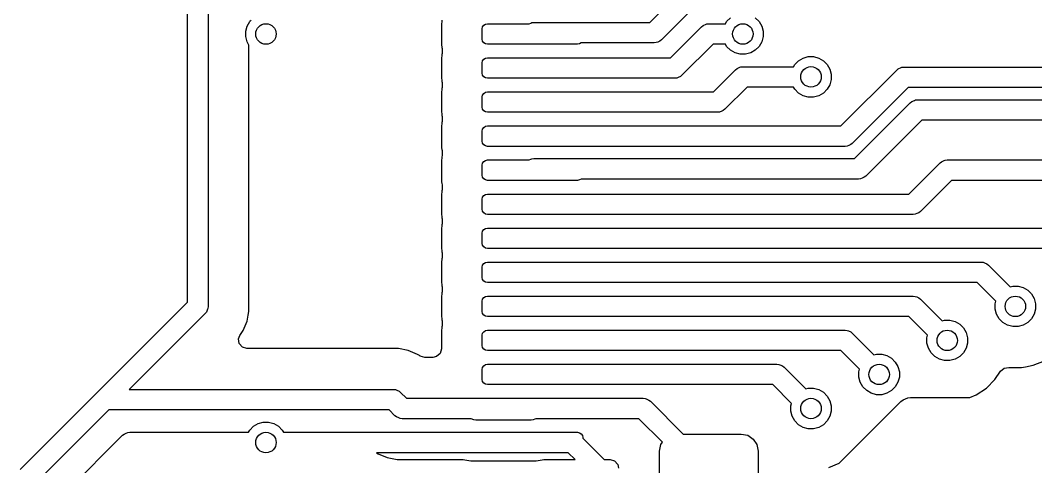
# Model space of a CAD drawing. Header units: inches. Extents: x 1.32 to 5.22, y -7.01 to -1.14.
# Drawn here: x 3.834 to 4.421, y -3.183 to -2.925 of the extents above; entities that cross this region are included whole.
import ezdxf

# ---------------------------------------------------------------- set-up
doc = ezdxf.new("R2010")
doc.units = ezdxf.units.IN
doc.header["$MEASUREMENT"] = 0
doc.layers.add('F.Cu', color=13, linetype='CONTINUOUS', true_color=0xc83434)

msp = doc.modelspace()

# ---------------------------------------------------------------- linework, layer by layer
at = {"layer": 'F.Cu', "linetype": 'CONTINUOUS'}
for p, q in [((4.19829, -2.92638), (4.23515, -2.88952)), ((3.9311, -3.08811), (3.9311, -2.89615)), ((3.94291, -2.89961), (3.94291, -3.09055)), ((4.24177, -2.89961), (4.20492, -2.93646)), ((3.96547, -2.92855), (3.96701, -2.92588)), ((3.96701, -2.92588), (3.9673, -2.92559)), ((3.9673, -2.92559), (3.96733, -2.92549)), ((3.96733, -2.92549), (3.96784, -2.92505)), ((4.07798, -2.92529), (4.07774, -2.92797)), ((4.07774, -2.92797), (4.07774, -2.93817)), ((4.07799, -2.92524), (4.07798, -2.92529)), ((4.07798, -2.92529), (4.07798, -2.92529)), ((4.078, -2.92503), (4.07799, -2.92521)), ((4.07799, -2.92521), (4.07799, -2.92524)), ((4.1016, -2.92899), (4.10224, -2.92803)), ((4.10224, -2.92803), (4.1032, -2.92739)), ((4.1032, -2.92739), (4.10433, -2.92717)), ((4.10433, -2.92717), (4.12842, -2.92717)), ((4.12842, -2.92717), (4.12943, -2.92675)), ((4.12943, -2.92675), (4.13005, -2.92649)), ((4.13005, -2.92649), (4.1312, -2.92638)), ((4.1312, -2.92638), (4.19829, -2.92638)), ((4.229, -2.92816), (4.23067, -2.92747)), ((4.23067, -2.92747), (4.23113, -2.92728)), ((4.23113, -2.92728), (4.23228, -2.92717)), ((4.23228, -2.92717), (4.24186, -2.92717)), ((4.24186, -2.92717), (4.2426, -2.92588)), ((4.2426, -2.92588), (4.24478, -2.9237)), ((4.25916, -2.9237), (4.26134, -2.92588)), ((4.26134, -2.92588), (4.26288, -2.92855)), ((3.96467, -2.93153), (3.96547, -2.92855)), ((3.96467, -2.93461), (3.96467, -2.93153)), ((4.10138, -2.93012), (4.1016, -2.92899)), ((4.10138, -2.93602), (4.10138, -2.93012)), ((4.21015, -2.94685), (4.22811, -2.9289)), ((4.22811, -2.9289), (4.229, -2.92816)), ((4.26288, -2.92855), (4.26368, -2.93153)), ((4.26368, -2.93153), (4.26368, -2.93461)), ((3.96547, -2.93759), (3.96467, -2.93461)), ((3.96656, -2.93948), (3.96547, -2.93759)), ((3.96656, -3.09346), (3.96656, -2.93948)), ((4.07774, -2.93817), (4.07782, -2.9391)), ((4.07782, -2.9391), (4.07798, -2.94085)), ((4.1016, -2.93715), (4.10138, -2.93602)), ((4.10224, -2.93811), (4.1016, -2.93715)), ((4.1032, -2.93875), (4.10224, -2.93811)), ((4.10433, -2.93898), (4.1032, -2.93875)), ((4.1565, -2.93898), (4.10433, -2.93898)), ((4.15763, -2.93875), (4.1565, -2.93898)), ((4.15847, -2.93819), (4.15763, -2.93875)), ((4.20074, -2.93819), (4.15847, -2.93819)), ((4.20189, -2.93808), (4.20074, -2.93819)), ((4.20277, -2.93771), (4.20189, -2.93808)), ((4.20402, -2.93719), (4.20277, -2.93771)), ((4.20492, -2.93646), (4.20402, -2.93719)), ((4.23473, -2.93898), (4.21677, -2.95693)), ((4.24186, -2.93898), (4.23473, -2.93898)), ((4.2426, -2.94026), (4.24186, -2.93898)), ((4.26288, -2.93759), (4.26134, -2.94026)), ((4.26368, -2.93461), (4.26288, -2.93759)), ((4.07798, -2.94497), (4.07774, -2.94765)), ((4.07798, -2.94085), (4.07798, -2.94085)), ((4.07798, -2.94085), (4.07817, -2.94146)), ((4.07817, -2.94437), (4.07798, -2.94497)), ((4.07798, -2.94497), (4.07798, -2.94497)), ((4.07817, -2.94146), (4.07821, -2.94421)), ((4.07821, -2.94421), (4.07817, -2.94437)), ((4.24478, -2.94244), (4.2426, -2.94026)), ((4.24745, -2.94398), (4.24478, -2.94244)), ((4.25043, -2.94478), (4.24745, -2.94398)), ((4.25351, -2.94478), (4.25043, -2.94478)), ((4.25649, -2.94398), (4.25351, -2.94478)), ((4.25916, -2.94244), (4.25649, -2.94398)), ((4.26134, -2.94026), (4.25916, -2.94244)), ((4.07774, -2.94765), (4.07774, -2.95786)), ((4.10138, -2.9498), (4.1016, -2.94867)), ((4.10138, -2.95571), (4.10138, -2.9498)), ((4.1016, -2.94867), (4.10224, -2.94772)), ((4.10224, -2.94772), (4.1032, -2.94708)), ((4.1032, -2.94708), (4.10433, -2.94685)), ((4.10433, -2.94685), (4.1565, -2.94685)), ((4.1565, -2.94685), (4.21015, -2.94685)), ((4.28123, -2.95197), (4.28197, -2.95068)), ((4.28197, -2.95068), (4.28415, -2.9485)), ((4.28415, -2.9485), (4.28682, -2.94696)), ((4.28682, -2.94696), (4.2898, -2.94616)), ((4.2898, -2.94616), (4.29288, -2.94616)), ((4.29288, -2.94616), (4.29586, -2.94696)), ((4.29586, -2.94696), (4.29853, -2.9485)), ((4.29853, -2.9485), (4.30071, -2.95068)), ((4.30071, -2.95068), (4.30225, -2.95335)), ((4.1016, -2.95684), (4.10138, -2.95571)), ((4.10224, -2.9578), (4.1016, -2.95684)), ((4.21677, -2.95693), (4.21588, -2.95767)), ((4.23496, -2.96654), (4.24779, -2.9537)), ((4.24779, -2.9537), (4.24869, -2.95296)), ((4.24869, -2.95296), (4.25021, -2.95233)), ((4.25021, -2.95233), (4.25082, -2.95208)), ((4.25082, -2.95208), (4.25197, -2.95197)), ((4.25197, -2.95197), (4.28123, -2.95197)), ((4.30225, -2.95335), (4.30305, -2.95633)), ((4.30305, -2.95633), (4.30305, -2.95942)), ((4.30858, -2.98622), (4.3409, -2.9539)), ((4.3409, -2.9539), (4.3418, -2.95316)), ((4.3418, -2.95316), (4.34339, -2.9525)), ((4.34339, -2.9525), (4.34393, -2.95228)), ((4.34393, -2.95228), (4.34508, -2.95217)), ((4.34508, -2.95217), (4.57874, -2.95217)), ((4.07774, -2.95786), (4.07798, -2.96054)), ((4.07798, -2.96054), (4.07798, -2.96054)), ((4.07798, -2.96054), (4.07817, -2.96115)), ((4.07817, -2.96115), (4.07821, -2.9639)), ((4.1032, -2.95844), (4.10224, -2.9578)), ((4.10433, -2.95866), (4.1032, -2.95844)), ((4.13041, -2.95866), (4.10433, -2.95866)), ((4.2126, -2.95866), (4.13041, -2.95866)), ((4.21375, -2.95855), (4.2126, -2.95866)), ((4.21463, -2.95818), (4.21375, -2.95855)), ((4.21588, -2.95767), (4.21463, -2.95818)), ((4.30225, -2.96239), (4.30071, -2.96506)), ((4.30305, -2.95942), (4.30225, -2.96239)), ((4.07798, -2.96466), (4.07774, -2.96734)), ((4.07774, -2.96734), (4.07774, -2.97754)), ((4.07817, -2.96405), (4.07798, -2.96466)), ((4.07798, -2.96466), (4.07798, -2.96466)), ((4.07798, -2.96466), (4.07798, -2.96466)), ((4.07821, -2.9639), (4.07817, -2.96405)), ((4.10138, -2.96949), (4.1016, -2.96836)), ((4.1016, -2.96836), (4.10224, -2.9674)), ((4.10224, -2.9674), (4.1032, -2.96676)), ((4.1032, -2.96676), (4.10433, -2.96654)), ((4.10433, -2.96654), (4.1565, -2.96654)), ((4.1565, -2.96654), (4.23496, -2.96654)), ((4.25441, -2.96378), (4.24158, -2.97662)), ((4.28123, -2.96378), (4.25441, -2.96378)), ((4.28197, -2.96506), (4.28123, -2.96378)), ((4.28415, -2.96724), (4.28197, -2.96506)), ((4.28682, -2.96879), (4.28415, -2.96724)), ((4.2898, -2.96958), (4.28682, -2.96879)), ((4.29586, -2.96879), (4.29288, -2.96958)), ((4.29853, -2.96724), (4.29586, -2.96879)), ((4.30071, -2.96506), (4.29853, -2.96724)), ((4.34752, -2.96398), (4.3152, -2.9963)), ((4.57874, -2.96398), (4.34752, -2.96398)), ((4.10138, -2.97539), (4.10138, -2.96949)), ((4.29288, -2.96958), (4.2898, -2.96958)), ((4.31641, -3.00512), (4.34873, -2.97279)), ((4.34873, -2.97279), (4.34963, -2.97206)), ((4.34963, -2.97206), (4.35108, -2.97146)), ((4.35108, -2.97146), (4.35175, -2.97118)), ((4.35175, -2.97118), (4.35291, -2.97106)), ((4.35291, -2.97106), (4.55177, -2.97106)), ((4.07774, -2.97754), (4.07794, -2.97984)), ((4.07794, -2.97984), (4.07798, -2.98022)), ((4.07798, -2.98022), (4.07798, -2.98022)), ((4.07798, -2.98022), (4.07817, -2.98083)), ((4.07817, -2.98083), (4.07821, -2.98358)), ((4.1016, -2.97652), (4.10138, -2.97539)), ((4.10224, -2.97748), (4.1016, -2.97652)), ((4.1032, -2.97812), (4.10224, -2.97748)), ((4.10433, -2.97835), (4.1032, -2.97812)), ((4.13041, -2.97835), (4.10433, -2.97835)), ((4.2374, -2.97835), (4.13041, -2.97835)), ((4.23855, -2.97823), (4.2374, -2.97835)), ((4.23976, -2.97773), (4.23855, -2.97823)), ((4.24068, -2.97735), (4.23976, -2.97773)), ((4.24158, -2.97662), (4.24068, -2.97735)), ((4.07798, -2.98434), (4.07774, -2.98702)), ((4.07817, -2.98374), (4.07798, -2.98434)), ((4.07798, -2.98434), (4.07798, -2.98434)), ((4.07798, -2.98434), (4.07798, -2.98434)), ((4.07821, -2.98358), (4.07817, -2.98374)), ((4.10224, -2.98709), (4.1032, -2.98645)), ((4.1032, -2.98645), (4.10433, -2.98622)), ((4.10433, -2.98622), (4.1565, -2.98622)), ((4.1565, -2.98622), (4.30858, -2.98622)), ((4.35535, -2.98287), (4.32303, -3.0152)), ((4.54933, -2.98287), (4.35535, -2.98287)), ((4.07774, -2.98702), (4.07774, -2.99723)), ((4.10138, -2.98917), (4.1016, -2.98804)), ((4.10138, -2.99508), (4.10138, -2.98917)), ((4.1016, -2.98804), (4.10224, -2.98709)), ((4.07774, -2.99723), (4.07789, -2.99887)), ((4.1016, -2.99621), (4.10138, -2.99508)), ((4.10224, -2.99717), (4.1016, -2.99621)), ((4.1032, -2.99781), (4.10224, -2.99717)), ((4.10433, -2.99803), (4.1032, -2.99781)), ((4.13041, -2.99803), (4.10433, -2.99803)), ((4.31102, -2.99803), (4.13041, -2.99803)), ((4.31218, -2.99792), (4.31102, -2.99803)), ((4.31315, -2.99751), (4.31218, -2.99792)), ((4.3143, -2.99704), (4.31315, -2.99751)), ((4.3152, -2.9963), (4.3143, -2.99704)), ((4.07798, -3.00403), (4.07774, -3.00671)), ((4.07789, -2.99887), (4.07798, -2.99991)), ((4.07798, -2.99991), (4.07798, -2.99991)), ((4.07798, -2.99991), (4.07817, -3.00052)), ((4.07817, -3.00342), (4.07798, -3.00403)), ((4.07798, -3.00403), (4.07798, -3.00403)), ((4.07798, -3.00403), (4.07798, -3.00403)), ((4.07817, -3.00052), (4.07821, -3.00327)), ((4.07821, -3.00327), (4.07817, -3.00342)), ((4.07774, -3.00671), (4.07774, -3.01691)), ((4.10138, -3.00886), (4.1016, -3.00773)), ((4.10138, -3.01476), (4.10138, -3.00886)), ((4.1016, -3.00773), (4.10224, -3.00677)), ((4.10224, -3.00677), (4.1032, -3.00613)), ((4.1032, -3.00613), (4.10433, -3.00591)), ((4.10433, -3.00591), (4.12842, -3.00591)), ((4.12842, -3.00591), (4.12943, -3.00549)), ((4.12943, -3.00549), (4.13005, -3.00523)), ((4.13005, -3.00523), (4.1312, -3.00512)), ((4.1312, -3.00512), (4.16318, -3.00512)), ((4.16318, -3.00512), (4.31641, -3.00512)), ((4.34795, -3.02559), (4.3659, -3.00764)), ((4.3659, -3.00764), (4.3668, -3.0069)), ((4.3668, -3.0069), (4.36839, -3.00624)), ((4.36839, -3.00624), (4.36893, -3.00602)), ((4.36893, -3.00602), (4.37008, -3.00591)), ((4.37008, -3.00591), (4.43871, -3.00591)), ((4.1016, -3.01589), (4.10138, -3.01476)), ((4.10224, -3.01685), (4.1016, -3.01589)), ((4.32213, -3.01593), (4.32089, -3.01645)), ((4.32303, -3.0152), (4.32213, -3.01593)), ((4.07774, -3.01691), (4.07788, -3.01848)), ((4.07788, -3.01848), (4.07798, -3.01959)), ((4.07798, -3.01959), (4.07798, -3.01959)), ((4.07798, -3.01959), (4.07817, -3.0202)), ((4.07817, -3.0202), (4.07821, -3.02295)), ((4.1032, -3.01749), (4.10224, -3.01685)), ((4.10433, -3.01772), (4.1032, -3.01749)), ((4.1565, -3.01772), (4.10433, -3.01772)), ((4.15763, -3.01749), (4.1565, -3.01772)), ((4.15847, -3.01693), (4.15763, -3.01749)), ((4.16318, -3.01693), (4.15847, -3.01693)), ((4.31885, -3.01693), (4.16318, -3.01693)), ((4.32, -3.01682), (4.31885, -3.01693)), ((4.32089, -3.01645), (4.32, -3.01682)), ((4.37252, -3.01772), (4.35457, -3.03567)), ((4.43871, -3.01772), (4.37252, -3.01772)), ((4.07798, -3.02371), (4.07774, -3.02639)), ((4.07774, -3.02639), (4.07774, -3.0366)), ((4.07817, -3.02311), (4.07798, -3.02371)), ((4.07798, -3.02371), (4.07798, -3.02371)), ((4.07821, -3.02295), (4.07817, -3.02311)), ((4.10138, -3.02854), (4.1016, -3.02741)), ((4.1016, -3.02741), (4.10224, -3.02646)), ((4.10224, -3.02646), (4.1032, -3.02582)), ((4.1032, -3.02582), (4.10433, -3.02559)), ((4.10433, -3.02559), (4.1565, -3.02559)), ((4.1565, -3.02559), (4.34795, -3.02559)), ((4.10138, -3.03445), (4.10138, -3.02854)), ((4.07774, -3.0366), (4.07798, -3.03928)), ((4.07798, -3.03928), (4.07798, -3.03928)), ((4.07798, -3.03928), (4.07817, -3.03989)), ((4.1016, -3.03558), (4.10138, -3.03445)), ((4.10224, -3.03654), (4.1016, -3.03558)), ((4.1032, -3.03718), (4.10224, -3.03654)), ((4.10433, -3.0374), (4.1032, -3.03718)), ((4.13041, -3.0374), (4.10433, -3.0374)), ((4.35039, -3.0374), (4.13041, -3.0374)), ((4.35155, -3.03729), (4.35039, -3.0374)), ((4.35243, -3.03692), (4.35155, -3.03729)), ((4.35367, -3.03641), (4.35243, -3.03692)), ((4.35457, -3.03567), (4.35367, -3.03641)), ((4.07798, -3.0434), (4.07774, -3.04608)), ((4.07817, -3.04279), (4.07798, -3.0434)), ((4.07798, -3.0434), (4.07798, -3.0434)), ((4.07798, -3.0434), (4.07798, -3.0434)), ((4.07817, -3.03989), (4.07821, -3.04264)), ((4.07821, -3.04264), (4.07817, -3.04279)), ((4.1032, -3.0455), (4.10433, -3.04528)), ((4.10433, -3.04528), (4.1565, -3.04528)), ((4.1565, -3.04528), (4.42913, -3.04528)), ((4.07774, -3.04608), (4.07774, -3.05628)), ((4.10138, -3.04823), (4.1016, -3.0471)), ((4.10138, -3.05413), (4.10138, -3.04823)), ((4.1016, -3.0471), (4.10224, -3.04614)), ((4.10224, -3.04614), (4.1032, -3.0455)), ((4.07774, -3.05628), (4.07798, -3.05896)), ((4.1016, -3.05526), (4.10138, -3.05413)), ((4.10224, -3.05622), (4.1016, -3.05526)), ((4.1032, -3.05686), (4.10224, -3.05622)), ((4.10433, -3.05709), (4.1032, -3.05686)), ((4.13041, -3.05709), (4.10433, -3.05709)), ((4.42669, -3.05709), (4.13041, -3.05709)), ((4.07798, -3.05896), (4.07798, -3.05896)), ((4.07798, -3.05896), (4.07817, -3.05957)), ((4.07817, -3.06248), (4.07798, -3.06308)), ((4.07817, -3.05957), (4.07821, -3.06232)), ((4.07821, -3.06232), (4.07817, -3.06248)), ((4.07779, -3.06518), (4.07774, -3.06576)), ((4.07774, -3.06576), (4.07774, -3.07597)), ((4.07798, -3.06308), (4.07779, -3.06518)), ((4.07798, -3.06308), (4.07798, -3.06308)), ((4.07798, -3.06308), (4.07798, -3.06308)), ((4.10138, -3.06791), (4.1016, -3.06678)), ((4.10138, -3.07382), (4.10138, -3.06791)), ((4.1016, -3.06678), (4.10224, -3.06583)), ((4.10224, -3.06583), (4.1032, -3.06519)), ((4.1032, -3.06519), (4.10433, -3.06496)), ((4.10433, -3.06496), (4.1565, -3.06496)), ((4.1565, -3.06496), (4.38976, -3.06496)), ((4.38976, -3.06496), (4.39092, -3.06507)), ((4.39092, -3.06507), (4.39156, -3.06534)), ((4.39156, -3.06534), (4.39304, -3.06596)), ((4.39304, -3.06596), (4.39394, -3.06669)), ((4.39394, -3.06669), (4.40647, -3.07923)), ((4.1016, -3.07495), (4.10138, -3.07382)), ((4.07774, -3.07597), (4.07798, -3.07865)), ((4.07798, -3.07865), (4.07798, -3.07865)), ((4.07798, -3.07865), (4.07817, -3.07926)), ((4.07817, -3.07926), (4.07821, -3.08201)), ((4.10224, -3.07591), (4.1016, -3.07495)), ((4.1032, -3.07655), (4.10224, -3.07591)), ((4.10433, -3.07677), (4.1032, -3.07655)), ((4.13041, -3.07677), (4.10433, -3.07677)), ((4.38732, -3.07677), (4.13041, -3.07677)), ((4.39812, -3.08758), (4.38732, -3.07677)), ((4.40647, -3.07923), (4.40791, -3.07884)), ((4.40791, -3.07884), (4.41099, -3.07884)), ((4.41099, -3.07884), (4.41397, -3.07964)), ((4.41397, -3.07964), (4.41664, -3.08118)), ((4.07798, -3.08277), (4.07774, -3.08545)), ((4.07774, -3.08545), (4.07774, -3.09565)), ((4.07817, -3.08216), (4.07798, -3.08277)), ((4.07798, -3.08277), (4.07798, -3.08277)), ((4.07798, -3.08277), (4.07798, -3.08277)), ((4.07821, -3.08201), (4.07817, -3.08216)), ((4.10138, -3.0876), (4.1016, -3.08647)), ((4.1016, -3.08647), (4.10224, -3.08551)), ((4.10224, -3.08551), (4.1032, -3.08487)), ((4.1032, -3.08487), (4.10433, -3.08465)), ((4.10433, -3.08465), (4.1565, -3.08465)), ((4.1565, -3.08465), (4.35039, -3.08465)), ((4.35039, -3.08465), (4.35155, -3.08476)), ((4.35155, -3.08476), (4.35243, -3.08512)), ((4.35243, -3.08512), (4.35367, -3.08564)), ((4.35367, -3.08564), (4.35457, -3.08638)), ((4.35457, -3.08638), (4.3671, -3.09891)), ((4.41664, -3.08118), (4.41882, -3.08336)), ((4.41882, -3.08336), (4.42036, -3.08603)), ((4.42036, -3.08603), (4.42116, -3.08901)), ((3.87378, -3.14543), (3.9311, -3.08811)), ((3.94258, -3.09223), (3.94192, -3.09383)), ((3.9428, -3.0917), (3.94258, -3.09223)), ((3.94291, -3.09055), (3.9428, -3.0917)), ((4.10138, -3.0935), (4.10138, -3.0876)), ((4.39774, -3.08901), (4.39812, -3.08758)), ((4.39774, -3.09209), (4.39774, -3.08901)), ((4.39854, -3.09507), (4.39774, -3.09209)), ((4.42116, -3.09209), (4.42036, -3.09507)), ((4.42116, -3.08901), (4.42116, -3.09209)), ((3.94118, -3.09473), (3.89733, -3.13858)), ((3.94192, -3.09383), (3.94118, -3.09473)), ((3.96542, -3.09917), (3.96613, -3.09558)), ((3.96613, -3.09558), (3.96656, -3.09346)), ((4.07774, -3.09565), (4.07798, -3.09833)), ((4.1016, -3.09463), (4.10138, -3.0935)), ((4.10224, -3.09559), (4.1016, -3.09463)), ((4.1032, -3.09623), (4.10224, -3.09559)), ((4.10433, -3.09646), (4.1032, -3.09623)), ((4.13041, -3.09646), (4.10433, -3.09646)), ((4.34795, -3.09646), (4.13041, -3.09646)), ((4.35875, -3.10726), (4.34795, -3.09646)), ((4.40008, -3.09774), (4.39854, -3.09507)), ((4.40226, -3.09992), (4.40008, -3.09774)), ((4.41882, -3.09774), (4.41664, -3.09992)), ((4.42036, -3.09507), (4.41882, -3.09774)), ((3.96319, -3.10455), (3.96542, -3.09917)), ((4.07798, -3.10245), (4.07774, -3.10513)), ((4.07798, -3.09833), (4.07798, -3.09833)), ((4.07798, -3.09833), (4.07817, -3.09894)), ((4.07817, -3.10185), (4.07798, -3.10245)), ((4.07798, -3.10245), (4.07798, -3.10245)), ((4.07817, -3.09894), (4.07821, -3.10169)), ((4.07821, -3.10169), (4.07817, -3.10185)), ((4.3671, -3.09891), (4.36854, -3.09853)), ((4.36854, -3.09853), (4.37162, -3.09853)), ((4.37162, -3.09853), (4.3746, -3.09932)), ((4.3746, -3.09932), (4.37727, -3.10087)), ((4.37727, -3.10087), (4.37945, -3.10305)), ((4.37945, -3.10305), (4.38099, -3.10572)), ((4.40493, -3.10146), (4.40226, -3.09992)), ((4.40791, -3.10226), (4.40493, -3.10146)), ((4.41099, -3.10226), (4.40791, -3.10226)), ((4.41397, -3.10146), (4.41099, -3.10226)), ((4.41664, -3.09992), (4.41397, -3.10146)), ((3.96055, -3.10936), (3.96132, -3.10735)), ((3.96094, -3.11209), (3.96055, -3.10936)), ((3.96132, -3.10735), (3.96319, -3.10455)), ((3.96319, -3.10455), (3.96319, -3.10455)), ((3.96319, -3.10455), (3.96319, -3.10455)), ((4.07774, -3.10513), (4.07774, -3.11518)), ((4.10138, -3.10728), (4.1016, -3.10615)), ((4.10138, -3.11319), (4.10138, -3.10728)), ((4.1016, -3.10615), (4.10224, -3.1052)), ((4.10224, -3.1052), (4.1032, -3.10456)), ((4.1032, -3.10456), (4.10433, -3.10433)), ((4.10433, -3.10433), (4.1565, -3.10433)), ((4.1565, -3.10433), (4.31102, -3.10433)), ((4.31102, -3.10433), (4.31218, -3.10444)), ((4.31218, -3.10444), (4.31301, -3.10479)), ((4.31301, -3.10479), (4.3143, -3.10533)), ((4.3143, -3.10533), (4.3152, -3.10606)), ((4.3152, -3.10606), (4.32773, -3.1186)), ((4.35837, -3.10869), (4.35875, -3.10726)), ((4.35837, -3.11178), (4.35837, -3.10869)), ((4.38099, -3.10572), (4.38179, -3.10869)), ((4.38179, -3.10869), (4.38179, -3.11178)), ((3.96274, -3.11417), (3.96094, -3.11209)), ((3.96538, -3.11494), (3.96274, -3.11417)), ((4.05291, -3.11494), (3.96538, -3.11494)), ((4.05862, -3.11608), (4.05291, -3.11494)), ((4.05291, -3.11494), (4.05291, -3.11494)), ((4.07774, -3.11518), (4.07696, -3.11782)), ((4.1016, -3.11432), (4.10138, -3.11319)), ((4.10224, -3.11528), (4.1016, -3.11432)), ((4.1032, -3.11592), (4.10224, -3.11528)), ((4.35917, -3.11476), (4.35837, -3.11178)), ((4.36071, -3.11743), (4.35917, -3.11476)), ((4.38099, -3.11476), (4.37945, -3.11743)), ((4.38179, -3.11178), (4.38099, -3.11476)), ((4.064, -3.1183), (4.05862, -3.11608)), ((4.05862, -3.11608), (4.05862, -3.11608)), ((4.06539, -3.11924), (4.064, -3.1183)), ((4.064, -3.1183), (4.064, -3.1183)), ((4.06546, -3.11928), (4.06539, -3.11924)), ((4.0681, -3.12006), (4.06546, -3.11928)), ((4.07285, -3.12006), (4.0681, -3.12006)), ((4.07488, -3.11962), (4.07285, -3.12006)), ((4.07696, -3.11782), (4.07488, -3.11962)), ((4.10433, -3.11614), (4.1032, -3.11592)), ((4.13041, -3.11614), (4.10433, -3.11614)), ((4.30858, -3.11614), (4.13041, -3.11614)), ((4.31938, -3.12695), (4.30858, -3.11614)), ((4.32773, -3.1186), (4.32917, -3.11821)), ((4.32917, -3.11821), (4.33225, -3.11821)), ((4.33225, -3.11821), (4.33523, -3.11901)), ((4.33523, -3.11901), (4.3379, -3.12055)), ((4.3379, -3.12055), (4.34008, -3.12273)), ((4.36289, -3.11961), (4.36071, -3.11743)), ((4.36556, -3.12115), (4.36289, -3.11961)), ((4.36854, -3.12195), (4.36556, -3.12115)), ((4.3746, -3.12115), (4.37162, -3.12195)), ((4.37727, -3.11961), (4.3746, -3.12115)), ((4.37945, -3.11743), (4.37727, -3.11961)), ((4.10138, -3.12697), (4.1016, -3.12584)), ((4.10138, -3.13287), (4.10138, -3.12697)), ((4.1016, -3.12584), (4.10224, -3.12488)), ((4.10224, -3.12488), (4.1032, -3.12424)), ((4.1032, -3.12424), (4.10433, -3.12402)), ((4.10433, -3.12402), (4.1565, -3.12402)), ((4.1565, -3.12402), (4.27165, -3.12402)), ((4.27165, -3.12402), (4.27281, -3.12413)), ((4.27281, -3.12413), (4.27335, -3.12435)), ((4.27335, -3.12435), (4.27493, -3.12501)), ((4.27493, -3.12501), (4.27583, -3.12575)), ((4.27583, -3.12575), (4.28836, -3.13828)), ((4.319, -3.12838), (4.31938, -3.12695)), ((4.34008, -3.12273), (4.34162, -3.1254)), ((4.34162, -3.1254), (4.34242, -3.12838)), ((4.37162, -3.12195), (4.36854, -3.12195)), ((4.40081, -3.12805), (4.40292, -3.12629)), ((4.40292, -3.12629), (4.40565, -3.12595)), ((4.40565, -3.12595), (4.40582, -3.12598)), ((4.40582, -3.12598), (4.40596, -3.126)), ((4.40596, -3.126), (4.40596, -3.126)), ((4.40596, -3.126), (4.41294, -3.126)), ((4.41294, -3.126), (4.41522, -3.12555)), ((4.41294, -3.126), (4.41294, -3.126)), ((4.41522, -3.12555), (4.41979, -3.12464)), ((4.41979, -3.12464), (4.42624, -3.12197)), ((4.41979, -3.12464), (4.41979, -3.12464)), ((4.41979, -3.12464), (4.41979, -3.12464)), ((4.1016, -3.134), (4.10138, -3.13287)), ((4.319, -3.13146), (4.319, -3.12838)), ((4.3198, -3.13444), (4.319, -3.13146)), ((4.34242, -3.13146), (4.34162, -3.13444)), ((4.34242, -3.12838), (4.34242, -3.13146)), ((4.39268, -3.13777), (4.39762, -3.13284)), ((4.39762, -3.13284), (4.40081, -3.12805)), ((3.89733, -3.13858), (4.05, -3.13858)), ((4.05, -3.13858), (4.05115, -3.1387)), ((4.05115, -3.1387), (4.05203, -3.13906)), ((4.05203, -3.13906), (4.05328, -3.13958)), ((4.10224, -3.13496), (4.1016, -3.134)), ((4.1032, -3.1356), (4.10224, -3.13496)), ((4.10433, -3.13583), (4.1032, -3.1356)), ((4.13041, -3.13583), (4.10433, -3.13583)), ((4.26921, -3.13583), (4.13041, -3.13583)), ((4.28001, -3.14663), (4.26921, -3.13583)), ((4.28836, -3.13828), (4.2898, -3.1379)), ((4.2898, -3.1379), (4.29288, -3.1379)), ((4.29288, -3.1379), (4.29586, -3.13869)), ((4.29586, -3.13869), (4.29853, -3.14024)), ((4.32134, -3.13711), (4.3198, -3.13444)), ((4.32352, -3.13929), (4.32134, -3.13711)), ((4.32619, -3.14083), (4.32352, -3.13929)), ((4.3379, -3.13929), (4.33523, -3.14083)), ((4.34008, -3.13711), (4.3379, -3.13929)), ((4.34162, -3.13444), (4.34008, -3.13711)), ((4.38687, -3.14165), (4.39268, -3.13777)), ((4.05328, -3.13958), (4.05418, -3.14031)), ((4.05418, -3.14031), (4.05756, -3.1437)), ((4.05756, -3.1437), (4.13041, -3.1437)), ((4.13041, -3.1437), (4.1565, -3.1437)), ((4.1565, -3.1437), (4.19439, -3.1437)), ((4.19439, -3.1437), (4.19554, -3.14381)), ((4.19554, -3.14381), (4.19608, -3.14404)), ((4.19608, -3.14404), (4.19767, -3.1447)), ((4.19767, -3.1447), (4.19857, -3.14543)), ((4.29853, -3.14024), (4.30071, -3.14242)), ((4.30071, -3.14242), (4.30225, -3.14509)), ((4.30225, -3.14509), (4.30305, -3.14806)), ((4.32917, -3.14163), (4.32619, -3.14083)), ((4.33225, -3.14163), (4.32917, -3.14163)), ((4.33523, -3.14083), (4.33225, -3.14163)), ((4.34335, -3.14551), (4.34454, -3.14454)), ((4.34454, -3.14454), (4.34738, -3.14336)), ((4.34738, -3.14336), (4.34892, -3.14321)), ((4.34892, -3.14321), (4.38312, -3.14321)), ((4.38312, -3.14321), (4.38687, -3.14165)), ((3.83441, -3.1848), (3.87378, -3.14543)), ((3.88552, -3.15039), (3.88213, -3.15378)), ((4.04755, -3.15039), (3.88552, -3.15039)), ((4.05094, -3.15378), (4.04755, -3.15039)), ((4.19857, -3.14543), (4.21751, -3.16437)), ((4.27963, -3.14806), (4.28001, -3.14663)), ((4.27963, -3.15115), (4.27963, -3.14806)), ((4.30305, -3.14806), (4.30305, -3.15115)), ((4.30763, -3.18123), (4.34335, -3.14551)), ((3.88213, -3.15378), (3.84449, -3.19142)), ((4.05184, -3.15452), (4.05094, -3.15378)), ((4.05308, -3.15503), (4.05184, -3.15452)), ((4.05397, -3.1554), (4.05308, -3.15503)), ((4.05512, -3.15551), (4.05397, -3.1554)), ((4.09487, -3.15551), (4.05512, -3.15551)), ((4.09649, -3.15619), (4.09487, -3.15551)), ((4.09764, -3.1563), (4.09649, -3.15619)), ((4.12963, -3.1563), (4.09764, -3.1563)), ((4.13078, -3.15619), (4.12963, -3.1563)), ((4.13166, -3.15582), (4.13078, -3.15619)), ((4.13241, -3.15551), (4.13166, -3.15582)), ((4.19194, -3.15551), (4.13241, -3.15551)), ((4.20545, -3.16901), (4.19194, -3.15551)), ((4.28043, -3.15413), (4.27963, -3.15115)), ((4.28197, -3.1568), (4.28043, -3.15413)), ((4.28415, -3.15898), (4.28197, -3.1568)), ((4.30071, -3.1568), (4.29853, -3.15898)), ((4.30225, -3.15413), (4.30071, -3.1568)), ((4.30305, -3.15115), (4.30225, -3.15413)), ((3.96627, -3.16339), (3.96701, -3.1621)), ((3.96701, -3.1621), (3.96919, -3.15992)), ((3.96919, -3.15992), (3.97186, -3.15838)), ((3.97186, -3.15838), (3.97484, -3.15758)), ((3.97484, -3.15758), (3.97792, -3.15758)), ((3.97792, -3.15758), (3.9809, -3.15838)), ((3.9809, -3.15838), (3.98357, -3.15992)), ((3.98357, -3.15992), (3.98575, -3.1621)), ((3.98575, -3.1621), (3.98649, -3.16339)), ((4.28682, -3.16052), (4.28415, -3.15898)), ((4.2898, -3.16132), (4.28682, -3.16052)), ((4.29288, -3.16132), (4.2898, -3.16132)), ((4.29586, -3.16052), (4.29288, -3.16132)), ((4.29853, -3.15898), (4.29586, -3.16052)), ((3.85409, -3.20449), (3.89346, -3.16512)), ((3.89346, -3.16512), (3.89436, -3.16438)), ((3.89436, -3.16438), (3.8956, -3.16386)), ((3.8956, -3.16386), (3.89649, -3.1635)), ((3.89649, -3.1635), (3.89764, -3.16339)), ((3.89764, -3.16339), (3.96627, -3.16339)), ((3.98649, -3.16339), (4.13041, -3.16339)), ((4.13041, -3.16339), (4.1565, -3.16339)), ((4.1565, -3.16339), (4.15763, -3.16361)), ((4.15763, -3.16361), (4.15858, -3.16425)), ((4.15858, -3.16425), (4.15922, -3.16521)), ((4.15922, -3.16521), (4.15945, -3.16634)), ((4.15945, -3.16634), (4.15945, -3.16685)), ((4.15945, -3.16685), (4.17176, -3.17915)), ((4.21751, -3.16437), (4.25098, -3.16437)), ((4.25098, -3.16437), (4.25475, -3.16512)), ((4.25475, -3.16512), (4.25794, -3.16725)), ((4.25794, -3.16725), (4.26008, -3.17045)), ((4.20374, -3.17421), (4.20449, -3.17045)), ((4.20374, -3.20079), (4.20374, -3.17421)), ((4.20449, -3.17045), (4.20545, -3.16901)), ((4.26008, -3.17045), (4.26083, -3.17421)), ((4.26083, -3.17421), (4.26083, -3.20079)), ((4.04023, -3.1752), (4.04112, -3.17579)), ((4.10433, -3.1752), (4.04023, -3.1752)), ((4.04112, -3.17579), (4.04112, -3.17579)), ((4.04112, -3.17579), (4.0465, -3.17802)), ((4.0465, -3.17802), (4.0465, -3.17802)), ((4.0465, -3.17802), (4.0465, -3.17802)), ((4.0465, -3.17802), (4.0465, -3.17802)), ((4.0465, -3.17802), (4.05221, -3.17915)), ((4.05221, -3.17915), (4.05221, -3.17915)), ((4.05221, -3.17915), (4.05221, -3.17915)), ((4.05221, -3.17915), (4.05803, -3.17915)), ((4.05803, -3.17915), (4.09029, -3.17915)), ((4.09029, -3.17915), (4.09125, -3.17925)), ((4.09125, -3.17925), (4.09473, -3.17994)), ((4.09473, -3.17994), (4.09473, -3.17994)), ((4.09473, -3.17994), (4.13254, -3.17994)), ((4.13041, -3.1752), (4.10433, -3.1752)), ((4.1511, -3.1752), (4.13041, -3.1752)), ((4.13254, -3.17994), (4.13602, -3.17925)), ((4.13602, -3.17925), (4.13698, -3.17915)), ((4.13698, -3.17915), (4.15505, -3.17915)), ((4.15505, -3.17915), (4.1511, -3.1752)), ((4.17176, -3.17915), (4.17522, -3.17915)), ((4.17522, -3.17915), (4.17786, -3.17993)), ((4.17786, -3.17993), (4.17966, -3.18201)), ((4.17966, -3.18201), (4.1801, -3.18404)), ((4.30168, -3.1837), (4.30763, -3.18123))]:
    msp.add_line(p, q, dxfattribs=at)
at = {"layer": 'F.Cu'}
for centre in [(3.97638, -2.93307), (4.25197, -2.93307), (4.29134, -2.95787), (4.40945, -3.09055), (4.37008, -3.11024), (4.33071, -3.12992), (4.29134, -3.14961), (3.97638, -3.16929)]:
    msp.add_circle(centre, 0.00591, dxfattribs=at)

doc.saveas('drawing.dxf')
